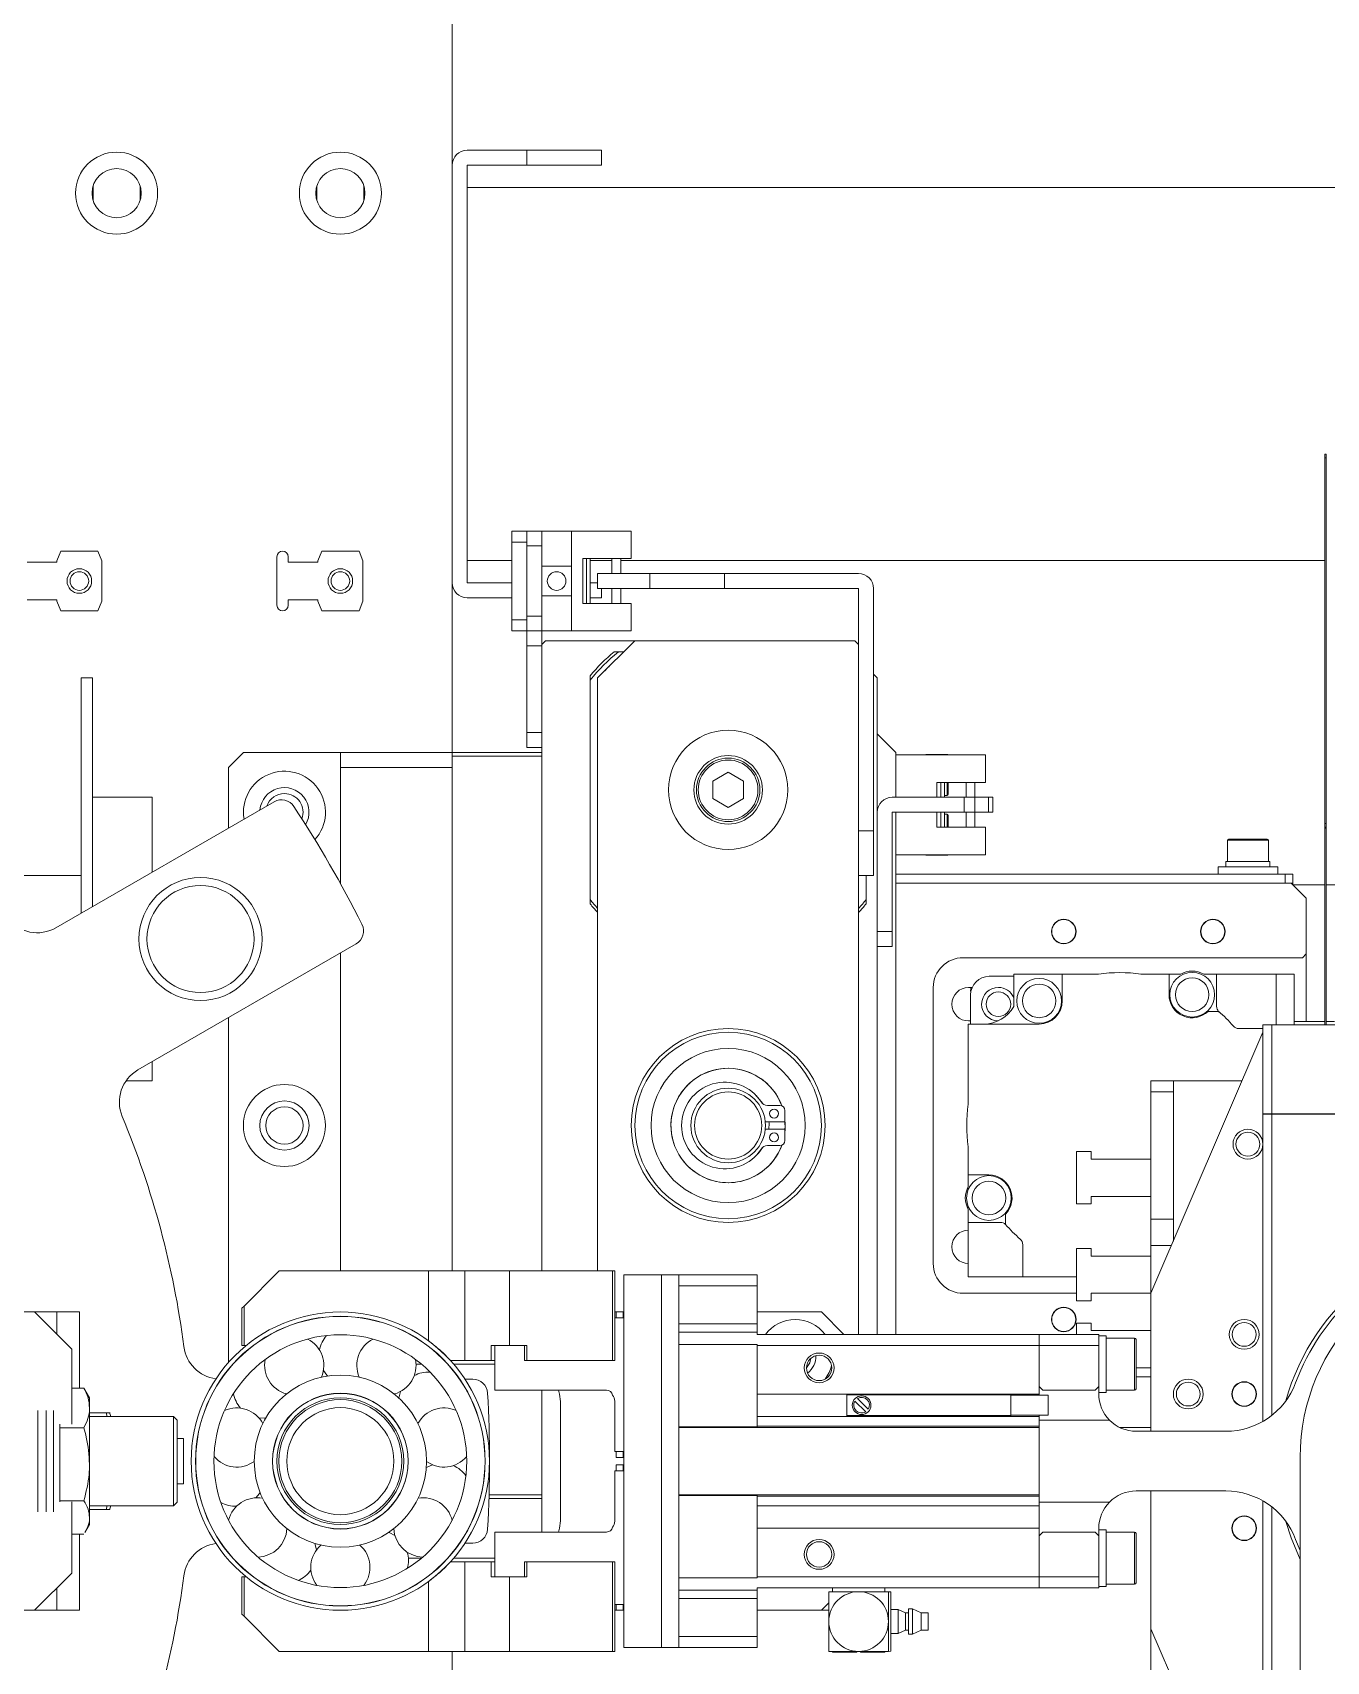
# Model space of a CAD drawing. Header units: millimetres. Extents: x 169 to 14583, y -399 to 10804.
# Drawn here: x 6242.6 to 6416.1, y 5693.7 to 5912 of the extents above; entities that cross this region are included whole.
import ezdxf

# ---------------------------------------------------------------- set-up
doc = ezdxf.new("R2010")
doc.units = ezdxf.units.MM
doc.header["$LTSCALE"] = 35
doc.layers.add('13', color=6, linetype='Continuous')

msp = doc.modelspace()

# ---------------------------------------------------------------- linework, layer by layer
at = {"color": 7, "linetype": 'Continuous', "lineweight": 18}
for p, q in [((6298.879, 5815.518), (6298.879, 6013.518)), ((6308.879, 5896.268), (6300.879, 5896.268)), ((6308.879, 5894.268), (6308.879, 5896.268)), ((6308.879, 5896.268), (6318.879, 5896.268)), ((6318.879, 5896.268), (6318.879, 5894.268)), ((6298.879, 5894.268), (6298.879, 5838.268)), ((6300.879, 5894.268), (6300.879, 5838.268)), ((6308.879, 5894.268), (6300.879, 5894.268)), ((6308.879, 5894.268), (6318.879, 5894.268)), ((6250.729, 5891.501), (6250.729, 5889.534)), ((6257.029, 5889.534), (6257.029, 5891.501)), ((6280.729, 5891.501), (6280.729, 5889.534)), ((6287.029, 5889.534), (6287.029, 5891.501)), ((6419.879, 5891.268), (6300.879, 5891.268)), ((6415.884, 5855.527), (6416.084, 5855.527)), ((6415.884, 5855.027), (6415.884, 5855.527)), ((6416.084, 5855.027), (6415.884, 5855.027)), ((6415.884, 5855.027), (6415.884, 5806.027)), ((6416.084, 5855.527), (6416.084, 5855.027)), ((6416.084, 5855.027), (6416.084, 5806.027)), ((6306.879, 5843.718), (6306.879, 5845.218)), ((6306.879, 5845.218), (6308.879, 5845.218)), ((6308.879, 5845.218), (6310.879, 5845.218)), ((6308.879, 5843.218), (6308.879, 5845.218)), ((6314.879, 5845.218), (6310.879, 5845.218)), ((6310.879, 5845.218), (6310.879, 5843.218)), ((6314.879, 5840.518), (6314.879, 5845.218)), ((6322.879, 5845.218), (6314.879, 5845.218)), ((6322.879, 5841.518), (6322.879, 5845.218)), ((6245.879, 5841.218), (6246.379, 5842.518)), ((6246.379, 5842.518), (6251.379, 5842.518)), ((6251.379, 5842.518), (6251.879, 5841.218)), ((6275.379, 5835.268), (6275.379, 5841.768)), ((6276.879, 5841.768), (6276.879, 5841.045)), ((6280.879, 5841.218), (6281.379, 5842.518)), ((6281.379, 5842.518), (6286.379, 5842.518)), ((6286.379, 5842.518), (6286.879, 5841.218)), ((6308.879, 5843.718), (6306.879, 5843.718)), ((6306.879, 5833.318), (6306.879, 5843.718)), ((6310.879, 5843.218), (6308.879, 5843.218)), ((6308.879, 5833.818), (6308.879, 5843.218)), ((6310.879, 5833.818), (6310.879, 5843.218)), ((6245.879, 5841.045), (6241.879, 5841.045)), ((6245.879, 5841.218), (6245.879, 5841.045)), ((6251.879, 5841.218), (6251.879, 5835.818)), ((6280.879, 5841.045), (6276.879, 5841.045)), ((6280.879, 5841.218), (6280.879, 5841.045)), ((6286.879, 5841.218), (6286.879, 5835.818)), ((6306.879, 5841.268), (6300.879, 5841.268)), ((6310.879, 5840.518), (6314.879, 5840.518)), ((6314.879, 5836.518), (6314.879, 5840.518)), ((6316.379, 5841.518), (6322.879, 5841.518)), ((6316.379, 5841.518), (6316.379, 5835.518)), ((6316.879, 5835.518), (6316.879, 5841.518)), ((6317.379, 5841.518), (6317.379, 5835.518)), ((6320.279, 5841.268), (6317.379, 5841.268)), ((6318.379, 5837.518), (6318.379, 5839.518)), ((6318.379, 5839.518), (6325.379, 5839.518)), ((6320.279, 5841.518), (6320.279, 5839.518)), ((6321.479, 5841.518), (6321.479, 5839.518)), ((6415.884, 5841.268), (6321.479, 5841.268)), ((6325.379, 5837.518), (6325.379, 5839.518)), ((6325.379, 5839.518), (6335.379, 5839.518)), ((6335.379, 5839.518), (6335.379, 5837.518)), ((6353.379, 5839.518), (6335.379, 5839.518)), ((6306.879, 5838.268), (6300.879, 5838.268)), ((6318.379, 5838.268), (6317.379, 5838.268)), ((6318.379, 5837.518), (6325.379, 5837.518)), ((6318.879, 5837.518), (6318.879, 5836.268)), ((6320.279, 5837.518), (6320.279, 5835.518)), ((6321.479, 5837.518), (6321.479, 5835.518)), ((6335.379, 5837.518), (6325.379, 5837.518)), ((6335.379, 5837.518), (6353.379, 5837.518)), ((6353.379, 5837.518), (6353.379, 5805.018)), ((6355.379, 5837.518), (6355.379, 5805.018)), ((6241.879, 5835.991), (6245.879, 5835.991)), ((6245.879, 5835.991), (6245.879, 5835.818)), ((6246.379, 5834.518), (6245.879, 5835.818)), ((6251.879, 5835.818), (6251.379, 5834.518)), ((6276.879, 5835.991), (6280.879, 5835.991)), ((6276.879, 5835.991), (6276.879, 5835.268)), ((6280.879, 5835.991), (6280.879, 5835.818)), ((6281.379, 5834.518), (6280.879, 5835.818)), ((6286.879, 5835.818), (6286.379, 5834.518)), ((6306.879, 5836.268), (6300.879, 5836.268)), ((6310.879, 5836.518), (6314.879, 5836.518)), ((6314.879, 5831.818), (6314.879, 5836.518)), ((6322.879, 5835.518), (6316.379, 5835.518)), ((6318.879, 5836.268), (6317.379, 5836.268)), ((6322.879, 5831.818), (6322.879, 5835.518)), ((6251.379, 5834.518), (6246.379, 5834.518)), ((6286.379, 5834.518), (6281.379, 5834.518)), ((6306.879, 5833.318), (6308.879, 5833.318)), ((6306.879, 5831.818), (6306.879, 5833.318)), ((6308.879, 5833.818), (6310.879, 5833.818)), ((6308.879, 5831.818), (6308.879, 5833.818)), ((6310.879, 5833.818), (6310.879, 5831.818)), ((6308.879, 5831.818), (6306.879, 5831.818)), ((6310.879, 5831.818), (6308.879, 5831.818)), ((6308.879, 5829.818), (6308.879, 5831.818)), ((6310.879, 5831.818), (6314.879, 5831.818)), ((6310.879, 5831.818), (6310.879, 5829.818)), ((6314.879, 5831.818), (6322.879, 5831.818)), ((6310.879, 5829.818), (6308.879, 5829.818)), ((6308.879, 5818.218), (6308.879, 5829.818)), ((6311.379, 5830.518), (6310.879, 5830.018)), ((6310.879, 5818.218), (6310.879, 5829.818)), ((6310.879, 5829.818), (6310.879, 5746.018)), ((6323.379, 5830.518), (6311.379, 5830.518)), ((6323.379, 5830.518), (6318.379, 5825.518)), ((6320.59, 5829.018), (6321.161, 5829.018)), ((6321.879, 5829.018), (6321.161, 5829.018)), ((6352.879, 5830.518), (6323.379, 5830.518)), ((6353.379, 5830.018), (6352.879, 5830.518)), ((6353.379, 5830.018), (6353.379, 5737.518)), ((6250.629, 5825.518), (6249.129, 5825.518)), ((6249.129, 5825.518), (6249.129, 5793.986)), ((6250.629, 5794.852), (6250.629, 5825.518)), ((6317.379, 5825.235), (6317.379, 5825.807)), ((6317.379, 5825.235), (6317.379, 5795.801)), ((6318.379, 5825.518), (6318.379, 5746.018)), ((6355.879, 5825.518), (6355.379, 5826.018)), ((6355.879, 5737.518), (6355.879, 5825.518)), ((6308.879, 5818.218), (6310.879, 5818.218)), ((6308.879, 5816.218), (6308.879, 5818.218)), ((6358.379, 5815.518), (6355.879, 5818.018)), ((6270.879, 5815.518), (6268.879, 5813.518)), ((6270.879, 5815.518), (6283.879, 5815.518)), ((6283.879, 5813.518), (6283.879, 5815.518)), ((6283.879, 5815.518), (6298.879, 5815.518)), ((6298.879, 5815.018), (6298.879, 5815.518)), ((6298.879, 5815.518), (6310.879, 5815.518)), ((6310.879, 5816.218), (6308.879, 5816.218)), ((6358.379, 5809.518), (6358.379, 5815.518)), ((6268.879, 5813.518), (6268.879, 5805.388)), ((6298.879, 5813.518), (6283.879, 5813.518)), ((6283.879, 5813.518), (6283.879, 5797.978)), ((6310.879, 5815.018), (6298.879, 5815.018)), ((6298.879, 5815.018), (6298.879, 5746.018)), ((6310.879, 5815.018), (6310.879, 5746.018)), ((6358.379, 5809.518), (6358.379, 5815.218)), ((6358.379, 5815.218), (6370.379, 5815.218)), ((6365.229, 5815.268), (6362.379, 5815.268)), ((6362.379, 5815.268), (6362.379, 5815.218)), ((6365.229, 5815.218), (6365.229, 5815.268)), ((6370.379, 5815.218), (6370.379, 5811.518)), ((6333.837, 5811.697), (6335.879, 5812.876)), ((6333.837, 5811.697), (6333.837, 5809.339)), ((6335.879, 5812.876), (6337.921, 5811.697)), ((6337.921, 5809.339), (6337.921, 5811.697)), ((6370.379, 5811.518), (6363.879, 5811.518)), ((6363.879, 5811.518), (6363.879, 5809.518)), ((6364.379, 5809.518), (6364.379, 5811.518)), ((6364.879, 5811.518), (6364.879, 5809.518)), ((6365.229, 5809.768), (6365.229, 5811.518)), ((6365.379, 5811.518), (6365.379, 5809.918)), ((6367.779, 5809.518), (6367.779, 5811.518)), ((6368.979, 5809.518), (6368.979, 5811.518)), ((6245.741, 5792.03), (6274.988, 5808.916)), ((6258.629, 5809.518), (6250.629, 5809.518)), ((6258.629, 5809.518), (6258.629, 5799.471)), ((6335.879, 5808.16), (6333.837, 5809.339)), ((6335.879, 5808.16), (6337.921, 5809.339)), ((6357.879, 5809.518), (6367.55, 5809.518)), ((6364.879, 5809.768), (6365.229, 5809.768)), ((6367.55, 5807.518), (6367.55, 5809.518)), ((6367.55, 5809.518), (6368.964, 5809.518)), ((6368.964, 5809.518), (6368.964, 5807.518)), ((6368.964, 5809.518), (6370.793, 5809.518)), ((6370.793, 5807.518), (6370.793, 5809.518)), ((6370.793, 5809.518), (6371.379, 5809.518)), ((6371.379, 5809.518), (6371.379, 5807.518)), ((6367.55, 5807.518), (6357.879, 5807.518)), ((6357.879, 5791.518), (6357.879, 5807.518)), ((6358.379, 5801.818), (6358.379, 5807.518)), ((6358.379, 5737.518), (6358.379, 5807.518)), ((6363.879, 5807.518), (6363.879, 5805.518)), ((6364.379, 5805.518), (6364.379, 5807.518)), ((6364.879, 5807.518), (6364.879, 5805.518)), ((6365.229, 5807.268), (6364.879, 5807.268)), ((6365.229, 5805.518), (6365.229, 5807.268)), ((6365.379, 5807.118), (6365.379, 5805.518)), ((6368.964, 5807.518), (6367.55, 5807.518)), ((6367.779, 5805.518), (6367.779, 5807.518)), ((6370.793, 5807.518), (6368.964, 5807.518)), ((6368.979, 5805.518), (6368.979, 5807.518)), ((6371.379, 5807.518), (6370.793, 5807.518)), ((6353.379, 5805.018), (6355.379, 5805.018)), ((6355.379, 5805.018), (6355.379, 5799.018)), ((6363.879, 5805.518), (6370.379, 5805.518)), ((6370.379, 5805.518), (6370.379, 5801.818)), ((6415.884, 5806.027), (6416.084, 5806.027)), ((6415.884, 5805.527), (6415.884, 5806.027)), ((6416.084, 5805.527), (6415.884, 5805.527)), ((6415.884, 5805.381), (6415.884, 5805.527)), ((6416.084, 5805.381), (6415.884, 5805.381)), ((6415.884, 5805.381), (6415.884, 5779.018)), ((6416.084, 5806.027), (6416.084, 5805.527)), ((6416.084, 5805.527), (6416.084, 5805.381)), ((6416.084, 5805.381), (6416.084, 5779.018)), ((6402.829, 5803.768), (6402.829, 5800.918)), ((6408.329, 5803.768), (6402.829, 5803.768)), ((6402.979, 5803.918), (6408.179, 5803.918)), ((6408.329, 5800.918), (6408.329, 5803.768)), ((6370.379, 5801.818), (6358.379, 5801.818)), ((6362.379, 5801.818), (6362.379, 5801.768)), ((6362.379, 5801.768), (6365.229, 5801.768)), ((6365.229, 5801.768), (6365.229, 5801.818)), ((6401.579, 5800.218), (6401.579, 5799.218)), ((6409.579, 5800.218), (6401.579, 5800.218)), ((6402.629, 5800.918), (6402.629, 5800.218)), ((6408.529, 5800.918), (6402.629, 5800.918)), ((6408.529, 5800.218), (6408.529, 5800.918)), ((6409.579, 5799.218), (6409.579, 5800.218)), ((6249.129, 5799.018), (6234.641, 5799.018)), ((6353.379, 5799.018), (6355.379, 5799.018)), ((6354.379, 5795.801), (6354.379, 5799.018)), ((6358.379, 5799.218), (6410.579, 5799.218)), ((6358.379, 5798.018), (6410.579, 5798.018)), ((6411.379, 5798.018), (6358.379, 5798.018)), ((6410.579, 5798.018), (6410.579, 5799.218)), ((6410.579, 5799.218), (6411.579, 5799.218)), ((6411.579, 5798.018), (6411.379, 5798.018)), ((6413.379, 5796.018), (6411.379, 5798.018)), ((6411.579, 5799.218), (6411.579, 5798.018)), ((6411.579, 5797.818), (6411.579, 5798.018)), ((6317.379, 5795.229), (6317.379, 5795.801)), ((6354.379, 5795.801), (6354.379, 5795.229)), ((6415.884, 5797.768), (6411.629, 5797.768)), ((6413.379, 5788.518), (6413.379, 5796.018)), ((6424.379, 5797.768), (6416.084, 5797.768)), ((6355.879, 5791.518), (6357.879, 5791.518)), ((6357.879, 5791.518), (6357.879, 5789.518)), ((6285.988, 5789.863), (6256.741, 5772.977)), ((6357.879, 5789.518), (6355.879, 5789.518)), ((6283.879, 5788.645), (6283.879, 5746.018)), ((6412.879, 5788.018), (6367.389, 5788.018)), ((6412.879, 5788.018), (6413.379, 5788.518)), ((6413.379, 5779.468), (6413.379, 5788.518)), ((6374.184, 5785.518), (6370.884, 5785.518)), ((6374.184, 5785.818), (6374.186, 5785.818)), ((6374.184, 5781.468), (6374.184, 5785.818)), ((6374.186, 5781.472), (6374.186, 5785.818)), ((6380.684, 5785.818), (6374.186, 5785.818)), ((6380.684, 5782.226), (6380.684, 5785.818)), ((6380.684, 5785.818), (6385.527, 5785.818)), ((6391.24, 5785.818), (6395.004, 5785.818)), ((6395.004, 5785.818), (6395.004, 5783.054)), ((6396.564, 5785.818), (6395.004, 5785.818)), ((6401.384, 5785.818), (6399.644, 5785.818)), ((6401.384, 5785.818), (6401.384, 5781.504)), ((6409.384, 5785.818), (6401.384, 5785.818)), ((6409.384, 5779.018), (6409.384, 5785.818)), ((6411.784, 5785.818), (6409.384, 5785.818)), ((6411.784, 5779.018), (6411.784, 5785.818)), ((6363.389, 5784.018), (6363.389, 5747.018)), ((6368.598, 5784.031), (6368.12, 5784.031)), ((6368.384, 5779.126), (6368.384, 5783.018)), ((6401.649, 5780.818), (6400.251, 5780.818)), ((6268.879, 5779.985), (6268.879, 5733.747)), ((6368.084, 5768.374), (6368.084, 5779.126)), ((6368.084, 5779.126), (6377.584, 5779.126)), ((6368.12, 5779.531), (6368.384, 5779.531)), ((6404.37, 5778.518), (6407.579, 5778.518)), ((6407.579, 5767.068), (6407.579, 5779.018)), ((6407.579, 5779.018), (6408.779, 5779.018)), ((6408.779, 5779.018), (6408.779, 5767.068)), ((6465.079, 5779.018), (6408.779, 5779.018)), ((6415.884, 5779.468), (6411.784, 5779.468)), ((6417.184, 5779.468), (6416.084, 5779.468)), ((6392.579, 5743.018), (6407.579, 5778.018)), ((6258.629, 5774.067), (6258.629, 5771.518)), ((6255.147, 5771.518), (6258.629, 5771.518)), ((6392.579, 5771.518), (6395.579, 5771.518)), ((6392.579, 5770.053), (6392.579, 5771.518)), ((6395.579, 5770.053), (6392.579, 5770.053)), ((6392.579, 5752.982), (6392.579, 5770.053)), ((6395.579, 5771.518), (6395.579, 5770.053)), ((6404.793, 5771.518), (6395.579, 5771.518)), ((6395.579, 5770.053), (6395.579, 5752.982)), ((6341.156, 5768.218), (6342.802, 5768.218)), ((6343.502, 5767.518), (6343.502, 5766.018)), ((6343.502, 5766.018), (6340.854, 5766.018)), ((6408.779, 5767.068), (6407.579, 5767.068)), ((6407.579, 5725.84), (6407.579, 5767.018)), ((6407.579, 5767.018), (6408.779, 5767.018)), ((6452.579, 5767.068), (6408.779, 5767.068)), ((6408.779, 5767.018), (6408.779, 5726.648)), ((6408.779, 5767.018), (6452.579, 5767.018)), ((6340.854, 5765.018), (6343.502, 5765.018)), ((6343.502, 5765.018), (6343.502, 5763.518)), ((6342.802, 5762.818), (6341.156, 5762.818)), ((6368.084, 5758.897), (6368.084, 5762.661)), ((6382.579, 5762.018), (6382.579, 5755.018)), ((6384.579, 5762.018), (6382.579, 5762.018)), ((6384.579, 5762.018), (6384.579, 5761.018)), ((6384.579, 5761.018), (6392.579, 5761.018)), ((6370.848, 5758.897), (6368.084, 5758.897)), ((6368.084, 5757.337), (6368.084, 5758.897)), ((6384.579, 5755.018), (6382.579, 5755.018)), ((6392.579, 5756.018), (6384.579, 5756.018)), ((6384.579, 5756.018), (6384.579, 5755.018)), ((6368.084, 5752.518), (6368.084, 5754.258)), ((6372.397, 5752.518), (6368.084, 5752.518)), ((6368.084, 5745.218), (6368.084, 5752.518)), ((6373.084, 5752.252), (6373.084, 5753.65)), ((6392.579, 5752.982), (6395.579, 5752.982)), ((6392.579, 5749.447), (6392.579, 5752.982)), ((6395.579, 5752.982), (6395.579, 5750.018)), ((6375.384, 5745.218), (6375.384, 5749.532)), ((6382.579, 5749.018), (6382.579, 5742.018)), ((6382.579, 5749.018), (6384.579, 5749.018)), ((6384.579, 5749.018), (6384.579, 5748.018)), ((6384.579, 5748.018), (6392.579, 5748.018)), ((6392.579, 5749.447), (6392.579, 5743.018)), ((6395.334, 5749.447), (6392.579, 5749.447)), ((6270.979, 5741.318), (6275.679, 5746.018)), ((6295.68, 5746.018), (6275.679, 5746.018)), ((6295.68, 5746.018), (6295.68, 5736.665)), ((6300.579, 5746.018), (6295.68, 5746.018)), ((6300.579, 5746.018), (6300.579, 5734.018)), ((6306.579, 5746.018), (6300.579, 5746.018)), ((6306.579, 5736.018), (6306.579, 5746.018)), ((6320.379, 5746.018), (6306.579, 5746.018)), ((6320.379, 5746.018), (6320.379, 5734.018)), ((6320.679, 5746.018), (6320.379, 5746.018)), ((6320.679, 5734.018), (6320.679, 5746.018)), ((6321.879, 5695.518), (6321.879, 5745.518)), ((6326.929, 5745.518), (6321.879, 5745.518)), ((6326.929, 5695.518), (6326.929, 5745.518)), ((6329.279, 5745.518), (6326.929, 5745.518)), ((6329.279, 5737.903), (6329.279, 5745.518)), ((6329.279, 5745.518), (6339.779, 5745.518)), ((6329.279, 5744.036), (6339.779, 5744.036)), ((6339.779, 5744.036), (6339.779, 5745.518)), ((6339.779, 5738.93), (6339.779, 5744.036)), ((6375.384, 5745.218), (6368.084, 5745.218)), ((6382.579, 5745.218), (6375.384, 5745.218)), ((6270.979, 5741.318), (6270.679, 5741.018)), ((6270.979, 5736.018), (6270.979, 5741.318)), ((6367.389, 5743.018), (6382.579, 5743.018)), ((6384.579, 5742.018), (6382.579, 5742.018)), ((6392.579, 5743.018), (6384.579, 5743.018)), ((6384.579, 5743.018), (6384.579, 5742.018)), ((6392.579, 5743.018), (6392.579, 5724.518)), ((6242.879, 5740.518), (6123.379, 5740.518)), ((6245.879, 5740.518), (6242.879, 5740.518)), ((6247.879, 5735.518), (6242.879, 5740.518)), ((6245.879, 5740.518), (6248.879, 5740.518)), ((6245.879, 5737.518), (6245.879, 5740.518)), ((6248.879, 5740.518), (6248.879, 5730.321)), ((6270.679, 5741.018), (6270.679, 5736.018)), ((6320.679, 5740.518), (6320.879, 5740.518)), ((6320.679, 5739.718), (6321.879, 5739.718)), ((6320.879, 5739.718), (6320.879, 5740.518)), ((6320.879, 5740.518), (6321.815, 5740.518)), ((6321.815, 5739.718), (6321.815, 5740.518)), ((6321.815, 5740.518), (6321.879, 5740.518)), ((6339.779, 5740.518), (6348.379, 5740.518)), ((6351.379, 5737.518), (6348.379, 5740.518)), ((6382.579, 5739.018), (6384.579, 5739.018)), ((6382.579, 5739.018), (6382.579, 5737.518)), ((6384.579, 5739.018), (6384.579, 5738.018)), ((6329.279, 5738.93), (6339.779, 5738.93)), ((6329.279, 5737.903), (6329.279, 5737.818)), ((6329.279, 5736.168), (6329.279, 5737.818)), ((6329.279, 5737.818), (6339.779, 5737.818)), ((6339.779, 5738.93), (6339.779, 5737.818)), ((6339.779, 5737.518), (6339.779, 5737.818)), ((6339.779, 5737.518), (6377.579, 5737.518)), ((6377.579, 5736.018), (6377.579, 5737.518)), ((6377.579, 5737.518), (6385.579, 5737.518)), ((6384.579, 5738.018), (6392.579, 5738.018)), ((6385.579, 5737.518), (6385.579, 5736.018)), ((6386.579, 5737.318), (6385.579, 5737.318)), ((6386.579, 5736.21), (6386.579, 5737.318)), ((6390.379, 5737.018), (6386.579, 5737.018)), ((6390.379, 5730.018), (6390.379, 5737.018)), ((6247.879, 5725.469), (6247.879, 5735.518)), ((6270.679, 5736.018), (6270.979, 5736.018)), ((6270.979, 5736.018), (6271.239, 5736.018)), ((6304.079, 5736.018), (6306.579, 5736.018)), ((6304.079, 5736.018), (6304.079, 5734.018)), ((6304.579, 5730.018), (6304.579, 5736.018)), ((6308.879, 5736.018), (6306.579, 5736.018)), ((6308.579, 5736.018), (6308.579, 5734.018)), ((6308.879, 5734.018), (6308.879, 5736.018)), ((6329.279, 5736.168), (6339.779, 5736.168)), ((6329.279, 5725.104), (6329.279, 5736.168)), ((6339.779, 5736.018), (6339.779, 5736.168)), ((6339.779, 5736.018), (6377.579, 5736.018)), ((6339.779, 5729.518), (6339.779, 5736.018)), ((6377.579, 5729.518), (6377.579, 5736.018)), ((6377.579, 5736.018), (6377.579, 5730.518)), ((6385.579, 5736.018), (6377.579, 5736.018)), ((6385.579, 5736.018), (6385.579, 5730.518)), ((6386.579, 5729.718), (6386.579, 5736.21)), ((6390.579, 5736.818), (6390.579, 5730.218)), ((6294.755, 5733.518), (6294.027, 5733.518)), ((6298.635, 5734.018), (6300.579, 5734.018)), ((6304.579, 5733.518), (6299.077, 5733.518)), ((6300.579, 5734.018), (6304.079, 5734.018)), ((6304.579, 5734.018), (6304.079, 5734.018)), ((6308.579, 5734.018), (6308.879, 5734.018)), ((6320.379, 5734.018), (6308.879, 5734.018)), ((6320.379, 5734.018), (6320.679, 5734.018)), ((6392.579, 5733.018), (6390.579, 5733.018)), ((6247.879, 5730.321), (6249.489, 5730.321)), ((6249.617, 5730.07), (6249.489, 5730.321)), ((6300.582, 5731.518), (6301.622, 5731.518)), ((6377.579, 5730.518), (6378.079, 5730.018)), ((6385.079, 5730.018), (6385.579, 5730.518)), ((6385.579, 5729.518), (6385.579, 5730.518)), ((6392.579, 5731.818), (6390.579, 5731.818)), ((6250.249, 5729.018), (6249.635, 5730.08)), ((6250.249, 5727.658), (6250.249, 5729.018)), ((6319.579, 5730.018), (6304.579, 5730.018)), ((6310.879, 5730.018), (6310.879, 5716.018)), ((6310.879, 5730.018), (6310.879, 5711.018)), ((6313.379, 5712.518), (6313.379, 5728.518)), ((6320.679, 5721.818), (6320.679, 5728.568)), ((6339.779, 5729.518), (6377.579, 5729.518)), ((6339.779, 5726.518), (6339.779, 5729.518)), ((6351.779, 5729.418), (6351.779, 5729.518)), ((6351.779, 5726.618), (6351.779, 5729.418)), ((6373.779, 5729.418), (6351.779, 5729.418)), ((6352.881, 5728.562), (6354.323, 5727.12)), ((6354.677, 5727.474), (6353.234, 5728.916)), ((6373.779, 5729.418), (6373.779, 5729.518)), ((6373.779, 5726.618), (6373.779, 5729.418)), ((6378.779, 5729.368), (6373.779, 5729.368)), ((6377.579, 5729.518), (6377.579, 5729.368)), ((6385.079, 5730.018), (6378.079, 5730.018)), ((6378.779, 5726.668), (6378.779, 5729.368)), ((6385.579, 5729.718), (6386.579, 5729.718)), ((6386.579, 5730.018), (6390.379, 5730.018)), ((6243.334, 5727.319), (6243.334, 5719.994)), ((6244.424, 5727.319), (6244.424, 5719.994)), ((6245.424, 5727.319), (6245.424, 5719.994)), ((6250.249, 5720.093), (6250.249, 5727.658)), ((6250.249, 5727.018), (6252.493, 5727.018)), ((6261.498, 5726.518), (6250.249, 5726.518)), ((6252.594, 5726.518), (6252.493, 5727.018)), ((6261.998, 5726.018), (6261.498, 5726.518)), ((6261.498, 5714.518), (6261.498, 5726.518)), ((6261.998, 5715.018), (6261.998, 5726.018)), ((6339.779, 5725.191), (6339.779, 5726.518)), ((6339.779, 5726.518), (6377.579, 5726.518)), ((6373.779, 5726.618), (6351.779, 5726.618)), ((6351.779, 5726.518), (6351.779, 5726.618)), ((6378.779, 5726.668), (6373.779, 5726.668)), ((6373.779, 5726.518), (6373.779, 5726.618)), ((6377.579, 5726.668), (6377.579, 5726.518)), ((6377.579, 5725.191), (6377.579, 5726.518)), ((6377.579, 5726.018), (6377.579, 5715.018)), ((6377.579, 5726.018), (6387.008, 5726.018)), ((6246.249, 5725.469), (6246.249, 5724.995)), ((6246.249, 5724.995), (6249.489, 5724.995)), ((6246.249, 5724.995), (6246.249, 5715.192)), ((6329.279, 5725.018), (6329.279, 5725.104)), ((6329.279, 5725.104), (6339.779, 5725.104)), ((6329.279, 5725.018), (6377.579, 5725.018)), ((6329.279, 5716.018), (6329.279, 5725.018)), ((6339.779, 5725.104), (6339.779, 5725.191)), ((6339.779, 5725.191), (6377.579, 5725.191)), ((6388.399, 5725.018), (6392.579, 5725.018)), ((6390.579, 5724.518), (6402.609, 5724.518)), ((6262.845, 5723.568), (6261.998, 5723.568)), ((6262.845, 5723.568), (6262.845, 5717.468)), ((6321.879, 5721.818), (6320.679, 5721.818)), ((6320.879, 5721.018), (6320.879, 5721.818)), ((6321.815, 5721.018), (6321.815, 5721.818)), ((6243.334, 5719.994), (6243.334, 5713.717)), ((6244.424, 5719.994), (6244.424, 5713.717)), ((6245.424, 5719.994), (6245.424, 5713.717)), ((6250.249, 5712.954), (6250.249, 5720.093)), ((6320.879, 5721.018), (6321.815, 5721.018)), ((6320.879, 5720.018), (6320.879, 5719.218)), ((6320.879, 5720.018), (6321.815, 5720.018)), ((6321.815, 5721.018), (6321.879, 5721.018)), ((6321.815, 5720.018), (6321.815, 5719.218)), ((6321.815, 5720.018), (6321.879, 5720.018)), ((6412.579, 5653.761), (6412.579, 5721.018)), ((6261.998, 5717.468), (6262.845, 5717.468)), ((6320.679, 5719.218), (6320.679, 5712.468)), ((6321.879, 5719.218), (6320.679, 5719.218)), ((6246.249, 5715.192), (6249.489, 5715.192)), ((6246.249, 5715.192), (6246.249, 5715.067)), ((6247.879, 5705.518), (6247.879, 5715.067)), ((6261.498, 5714.518), (6261.998, 5715.018)), ((6310.879, 5715.518), (6303.801, 5715.518)), ((6303.815, 5716.018), (6310.879, 5716.018)), ((6329.279, 5715.931), (6329.279, 5716.018)), ((6329.279, 5716.018), (6377.579, 5716.018)), ((6329.279, 5715.931), (6339.779, 5715.931)), ((6329.279, 5704.868), (6329.279, 5715.931)), ((6339.779, 5715.845), (6339.779, 5715.931)), ((6339.779, 5715.845), (6377.579, 5715.845)), ((6339.779, 5714.518), (6339.779, 5715.845)), ((6377.579, 5714.518), (6377.579, 5715.845)), ((6387.008, 5715.018), (6377.579, 5715.018)), ((6402.609, 5716.518), (6390.579, 5716.518)), ((6392.579, 5716.518), (6392.579, 5698.018)), ((6407.579, 5674.018), (6407.579, 5715.195)), ((6250.249, 5714.518), (6261.498, 5714.518)), ((6250.249, 5714.018), (6252.493, 5714.018)), ((6250.249, 5712.018), (6250.249, 5712.954)), ((6252.493, 5714.018), (6252.589, 5714.518)), ((6339.779, 5714.518), (6377.579, 5714.518)), ((6339.779, 5711.518), (6339.779, 5714.518)), ((6377.579, 5714.518), (6377.579, 5711.518)), ((6408.779, 5714.388), (6408.779, 5674.018)), ((6247.879, 5710.715), (6249.489, 5710.715)), ((6248.879, 5710.715), (6248.879, 5700.518)), ((6249.635, 5710.956), (6250.249, 5712.018)), ((6304.579, 5711.018), (6304.579, 5705.018)), ((6319.579, 5711.018), (6304.579, 5711.018)), ((6339.779, 5705.018), (6339.779, 5711.518)), ((6339.779, 5711.518), (6377.579, 5711.518)), ((6377.579, 5705.018), (6377.579, 5711.518)), ((6378.079, 5711.018), (6377.579, 5710.518)), ((6378.079, 5711.018), (6385.079, 5711.018)), ((6385.579, 5710.518), (6385.079, 5711.018)), ((6385.579, 5711.518), (6385.579, 5711.285)), ((6386.579, 5711.318), (6385.579, 5711.318)), ((6385.579, 5710.518), (6385.579, 5711.285)), ((6386.579, 5710.21), (6386.579, 5711.318)), ((6390.379, 5711.018), (6386.579, 5711.018)), ((6390.379, 5704.018), (6390.379, 5711.018)), ((6390.579, 5710.818), (6390.579, 5704.218)), ((6301.622, 5709.518), (6300.582, 5709.518)), ((6377.579, 5710.518), (6377.579, 5705.018)), ((6385.579, 5710.518), (6385.579, 5705.018)), ((6386.579, 5703.718), (6386.579, 5710.21)), ((6411.976, 5710.018), (6412.579, 5708.528)), ((6292.995, 5707.518), (6294.755, 5707.518)), ((6298.635, 5707.018), (6300.579, 5707.018)), ((6299.077, 5707.518), (6304.579, 5707.518)), ((6300.579, 5695.018), (6300.579, 5707.018)), ((6300.579, 5707.018), (6304.079, 5707.018)), ((6304.079, 5705.018), (6304.079, 5707.018)), ((6304.579, 5707.018), (6304.079, 5707.018)), ((6308.579, 5705.018), (6308.579, 5707.018)), ((6308.579, 5707.018), (6308.879, 5707.018)), ((6308.879, 5707.018), (6308.879, 5705.018)), ((6320.379, 5707.018), (6308.879, 5707.018)), ((6320.379, 5695.018), (6320.379, 5707.018)), ((6320.379, 5707.018), (6320.679, 5707.018)), ((6320.679, 5707.018), (6320.679, 5695.018)), ((6242.879, 5700.518), (6247.879, 5705.518)), ((6270.679, 5700.018), (6270.679, 5705.018)), ((6270.679, 5705.018), (6270.979, 5705.018)), ((6270.979, 5705.018), (6270.979, 5699.718)), ((6270.979, 5705.018), (6271.239, 5705.018)), ((6295.68, 5695.018), (6295.68, 5704.371)), ((6304.079, 5705.018), (6306.579, 5705.018)), ((6306.579, 5705.018), (6306.579, 5695.018)), ((6308.879, 5705.018), (6306.579, 5705.018)), ((6329.279, 5703.218), (6329.279, 5704.868)), ((6329.279, 5704.868), (6339.779, 5704.868)), ((6339.779, 5705.018), (6377.579, 5705.018)), ((6339.779, 5704.868), (6339.779, 5705.018)), ((6377.579, 5703.518), (6377.579, 5705.018)), ((6377.579, 5705.018), (6385.579, 5705.018)), ((6385.579, 5705.018), (6385.579, 5703.518)), ((6245.879, 5700.518), (6245.879, 5703.518)), ((6329.279, 5703.218), (6339.779, 5703.218)), ((6329.279, 5703.218), (6329.279, 5703.133)), ((6329.279, 5695.518), (6329.279, 5703.133)), ((6329.279, 5702.106), (6339.779, 5702.106)), ((6339.779, 5703.518), (6377.579, 5703.518)), ((6339.779, 5703.218), (6339.779, 5703.518)), ((6339.779, 5703.218), (6339.779, 5702.106)), ((6339.779, 5697), (6339.779, 5702.106)), ((6353.379, 5703.018), (6349.379, 5703.018)), ((6349.379, 5703.018), (6349.379, 5699.018)), ((6349.879, 5703.518), (6349.879, 5703.018)), ((6353.379, 5703.018), (6357.379, 5703.018)), ((6356.879, 5703.018), (6356.879, 5703.518)), ((6357.679, 5702.992), (6357.379, 5703.018)), ((6357.379, 5699.018), (6357.379, 5703.018)), ((6357.679, 5702.992), (6357.679, 5699.018)), ((6385.579, 5703.518), (6377.579, 5703.518)), ((6385.579, 5703.718), (6386.579, 5703.718)), ((6386.579, 5704.018), (6390.379, 5704.018)), ((6123.379, 5700.518), (6242.879, 5700.518)), ((6245.879, 5700.518), (6242.879, 5700.518)), ((6248.879, 5700.518), (6245.879, 5700.518)), ((6270.979, 5699.718), (6270.679, 5700.018)), ((6270.979, 5699.718), (6275.679, 5695.018)), ((6320.679, 5701.318), (6321.879, 5701.318)), ((6320.879, 5700.518), (6320.679, 5700.518)), ((6320.879, 5701.318), (6320.879, 5700.518)), ((6320.879, 5700.518), (6321.815, 5700.518)), ((6321.815, 5701.318), (6321.815, 5700.518)), ((6321.815, 5700.518), (6321.879, 5700.518)), ((6348.379, 5700.518), (6339.779, 5700.518)), ((6348.379, 5700.518), (6349.379, 5701.518)), ((6348.379, 5700.518), (6349.379, 5700.518)), ((6358.697, 5700.618), (6357.679, 5700.618)), ((6359.679, 5700.168), (6358.697, 5700.618)), ((6358.697, 5697.418), (6358.697, 5700.618)), ((6360.079, 5700.168), (6359.679, 5700.168)), ((6359.679, 5697.868), (6359.679, 5700.168)), ((6360.579, 5700.718), (6360.079, 5700.718)), ((6360.079, 5697.318), (6360.079, 5700.718)), ((6361.779, 5700.168), (6360.579, 5700.718)), ((6360.579, 5697.318), (6360.579, 5700.718)), ((6362.679, 5700.168), (6361.779, 5700.168)), ((6361.779, 5697.868), (6361.779, 5700.168)), ((6362.679, 5700.168), (6362.679, 5699.018)), ((6349.379, 5699.018), (6349.379, 5695.018)), ((6357.379, 5695.018), (6357.379, 5699.018)), ((6357.679, 5699.018), (6357.679, 5695.044)), ((6358.697, 5697.418), (6359.679, 5697.868)), ((6359.679, 5697.868), (6360.079, 5697.868)), ((6360.579, 5697.318), (6361.779, 5697.868)), ((6361.779, 5697.868), (6362.679, 5697.868)), ((6362.679, 5699.018), (6362.679, 5697.868)), ((6404.679, 5669.785), (6392.579, 5698.018)), ((6392.579, 5650.518), (6392.579, 5698.018)), ((6326.929, 5695.518), (6321.879, 5695.518)), ((6329.279, 5695.518), (6326.929, 5695.518)), ((6329.279, 5697), (6339.779, 5697)), ((6329.279, 5695.518), (6339.779, 5695.518)), ((6339.779, 5695.518), (6339.779, 5697)), ((6357.679, 5697.418), (6358.697, 5697.418)), ((6360.079, 5697.318), (6360.579, 5697.318)), ((6295.68, 5695.018), (6275.679, 5695.018)), ((6300.579, 5695.018), (6295.68, 5695.018)), ((6298.879, 5684.518), (6298.879, 5695.018)), ((6306.579, 5695.018), (6300.579, 5695.018)), ((6320.379, 5695.018), (6306.579, 5695.018)), ((6320.679, 5695.018), (6320.379, 5695.018)), ((6353.379, 5695.018), (6349.379, 5695.018)), ((6349.879, 5695.018), (6349.879, 5694.918)), ((6353.129, 5694.918), (6349.879, 5694.918)), ((6353.129, 5694.918), (6353.129, 5695.018)), ((6353.379, 5695.018), (6357.379, 5695.018)), ((6353.629, 5694.918), (6353.629, 5695.018)), ((6356.879, 5694.918), (6353.629, 5694.918)), ((6356.879, 5694.918), (6356.879, 5695.018)), ((6357.379, 5695.018), (6357.679, 5695.044))]:
    msp.add_line(p, q, dxfattribs=at)
at = {"color": 7, "linetype": 'Continuous', "lineweight": 18, "flags": 128}
for points in [[(6319.904, 5827.043), (6319.723, 5826.885), (6319.353, 5826.492)], [(6368.451, 5784.031), (6368.422, 5783.908), (6368.384, 5783.518)], [(6339.643, 5769.528), (6340.478, 5768.534), (6340.549, 5768.423)], [(6341.356, 5766.018), (6341.37, 5765.831), (6341.356, 5765.018)], [(6343.502, 5764.701), (6343.516, 5764.848), (6343.502, 5766.335)], [(6343.502, 5766.335), (6343.544, 5765.677), (6343.502, 5764.701)], [(6340.549, 5762.612), (6339.983, 5761.856), (6339.643, 5761.508)], [(6281.604, 5732.663), (6282.053, 5732.06), (6282.167, 5731.94)], [(6346.379, 5733.048), (6346.819, 5733.714), (6346.968, 5734.305)], [(6291.956, 5729.869), (6291.765, 5729.142), (6291.742, 5728.978)], [(6313.148, 5730.018), (6313.283, 5729.493), (6313.379, 5728.518)], [(6272.965, 5726.312), (6273.716, 5726.287), (6273.881, 5726.301)], [(6296.225, 5720.033), (6295.538, 5719.729), (6295.396, 5719.645)], [(6272.544, 5715.597), (6273.032, 5716.17), (6273.124, 5716.307)], [(6291.198, 5710.563), (6290.532, 5710.91), (6290.377, 5710.97)], [(6313.379, 5712.518), (6313.283, 5711.542), (6313.148, 5711.018)], [(6412.579, 5707.327), (6411.362, 5710.242), (6410.669, 5712.437)], [(6280.659, 5708.588), (6280.515, 5709.326), (6280.453, 5709.518)]]:
    msp.add_lwpolyline(points, dxfattribs=at)
at = {"color": 7, "linetype": 'Continuous', "lineweight": 18}
for centre, radius in [((6253.879, 5890.518), 5.5), ((6283.879, 5890.518), 5.5), ((6253.879, 5890.518), 3.3), ((6283.879, 5890.518), 3.3), ((6248.879, 5838.518), 1.65), ((6248.879, 5838.518), 1.25), ((6283.879, 5838.518), 1.65), ((6283.879, 5838.518), 1.25), ((6312.879, 5838.518), 1.25), ((6335.879, 5810.518), 8), ((6335.879, 5810.518), 4.6), ((6335.879, 5810.518), 4.25), ((6335.879, 5810.518), 4), ((6265.122, 5790.518), 8.25), ((6265.122, 5790.518), 7.178), ((6380.879, 5791.518), 1.65), ((6380.879, 5791.518), 1.61), ((6400.879, 5791.518), 1.65), ((6400.879, 5791.518), 1.61), ((6372.12, 5781.781), 1.65), ((6335.879, 5765.518), 13), ((6335.879, 5765.518), 12.5), ((6335.879, 5765.518), 10.333), ((6276.379, 5765.518), 5.5), ((6335.879, 5765.518), 5), ((6335.879, 5765.518), 4.5), ((6276.379, 5765.518), 3.3), ((6276.379, 5765.518), 2.5), ((6342.042, 5767.118), 0.6), ((6342.042, 5763.918), 0.6), ((6405.579, 5763.018), 2), ((6405.579, 5763.018), 1.6), ((6283.879, 5720.518), 20), ((6283.879, 5720.518), 19.417), ((6283.879, 5720.518), 19.4), ((6380.879, 5739.518), 1.65), ((6380.879, 5739.518), 1.61), ((6405.079, 5737.518), 2), ((6405.079, 5737.518), 1.598), ((6283.879, 5720.518), 16.95), ((6348.079, 5733.018), 2), ((6348.079, 5733.018), 1.7), ((6283.879, 5720.518), 11.55), ((6397.579, 5729.518), 2), ((6397.579, 5729.518), 1.598), ((6405.079, 5729.518), 1.65), ((6405.079, 5729.518), 1.61), ((6283.879, 5720.518), 9.1), ((6283.879, 5720.518), 9.083), ((6283.879, 5720.518), 8.5), ((6283.879, 5720.518), 8.25), ((6353.779, 5728.018), 1.25), ((6283.879, 5720.518), 7.178), ((6405.079, 5711.518), 1.65), ((6405.079, 5711.518), 1.61), ((6348.079, 5708.018), 2), ((6348.079, 5708.018), 1.7)]:
    msp.add_circle(centre, radius, dxfattribs=at)
for centre, radius, start, end in [((6300.879, 5894.268), 2, 90, 180), ((6276.129, 5841.768), 0.75, 90, 180), ((6276.129, 5841.768), 0.75, 0, 90), ((6353.379, 5837.518), 2, 0, 90), ((6300.879, 5838.268), 2, 180, 270), ((6276.129, 5835.268), 0.75, 180, 270), ((6276.129, 5835.268), 0.75, 270, 0), ((6335.879, 5810.518), 23.64, 128.50334, 141.49666), ((6335.879, 5810.518), 24, 129.57122, 140.42878), ((6365.229, 5815.118), 0.15, 41.81031, 90), ((6276.379, 5807.518), 5.5, 318.05859, 189.72617), ((6276.379, 5807.518), 3.3, 329.60955, 174.72425), ((6276.379, 5807.518), 2.5, 90, 160.33121), ((6275.988, 5807.184), 2, 33.26545, 120), ((6276.379, 5807.518), 2.5, 339.52643, 90), ((6357.879, 5807.518), 2, 90, 180), ((6365.229, 5809.918), 0.15, 270, 0), ((6143.879, 5720.518), 160, 26.73455, 33.26545), ((6365.229, 5807.118), 0.15, 0, 90), ((6402.979, 5803.768), 0.15, 90, 180), ((6408.179, 5803.768), 0.15, 0, 90), ((6365.229, 5801.918), 0.15, 270, 318.18969), ((6335.879, 5810.518), 23.64, 218.50334, 222.24552), ((6335.879, 5810.518), 23.64, 317.75448, 321.49666), ((6335.879, 5810.518), 24, 219.57122, 223.11217), ((6335.879, 5810.518), 24, 316.88783, 320.42878), ((6243.241, 5796.36), 5, 217.35404, 300), ((6284.988, 5791.595), 2, 300, 26.73455), ((6367.389, 5784.018), 4, 90, 180), ((6370.884, 5783.018), 2.5, 90, 180), ((6377.584, 5782.226), 3, 90, 270), ((6377.584, 5782.226), 3, 270, 90), ((6388.384, 5765.518), 20.5, 81.99003, 98.00994), ((6398.104, 5783.054), 3, 90, 270), ((6398.104, 5783.054), 2.25, 90, 270), ((6398.104, 5783.054), 3.164, 60.87651, 119.12349), ((6398.104, 5783.054), 3, 270, 90), ((6398.104, 5783.054), 2.25, 270, 90), ((6368.12, 5781.781), 2.25, 90, 270), ((6372.12, 5781.781), 2.25, 90, 268.60613), ((6372.12, 5781.781), 2.25, 23.36738, 90), ((6377.584, 5782.226), 2.25, 90, 270), ((6377.584, 5782.226), 2.25, 270, 90), ((6398.104, 5783.054), 3.1, 180, 313.83555), ((6370.176, 5783.726), 4.6, 270, 330.66137), ((6377.584, 5782.226), 3.1, 270, 0), ((6402.384, 5781.504), 1, 180, 223.05649), ((6388.384, 5765.518), 20.25, 41.21021, 49.07394), ((6402.384, 5781.504), 1, 223.05649, 228.78979), ((6404.37, 5779.518), 1, 221.21021, 270), ((6259.241, 5768.647), 5, 120, 202.64596), ((6335.879, 5765.518), 7.667, 20.17809, 243.26065), ((6335.879, 5765.518), 7.667, 63.26065, 339.82191), ((6335.879, 5765.518), 7.667, 20.17809, 63.26065), ((6335.439, 5765.518), 5.81, 32.90984, 327.09016), ((6341.156, 5769.218), 1, 212.90984, 270), ((6342.802, 5767.518), 0.7, 0, 90), ((6388.384, 5765.518), 20.5, 171.99006, 188.00997), ((6143.879, 5720.518), 120, 7.35404, 22.64596), ((6342.802, 5763.518), 0.7, 270, 0), ((6335.879, 5765.518), 7.667, 243.26065, 339.82191), ((6341.156, 5761.818), 1, 90, 147.09016), ((6370.848, 5755.797), 3, 90, 270), ((6370.848, 5755.797), 3.1, 316.16445, 90), ((6370.848, 5755.797), 3, 270, 90), ((6370.848, 5755.797), 3.164, 150.87651, 209.12349), ((6370.848, 5755.797), 2.25, 90, 270), ((6370.848, 5755.797), 2.25, 270, 90), ((6372.397, 5751.518), 1, 46.94383, 90), ((6372.397, 5751.518), 1, 41.21021, 46.94383), ((6388.384, 5765.518), 20.25, 220.92606, 228.78979), ((6368.12, 5749.254), 2.25, 90, 270), ((6374.384, 5749.532), 1, 0, 48.78979), ((6440.079, 5720.518), 30.5, 90.70447, 164.63646), ((6440.079, 5720.518), 30, 104.83511, 159.51268), ((6440.079, 5721.018), 27.5, 0, 180), ((6367.389, 5747.018), 4, 180, 270), ((6344.879, 5734.518), 5, 90, 143.1301), ((6344.879, 5734.518), 5, 36.8699, 90), ((6277.696, 5733.357), 3.969, 336.68119, 62.97593), ((6284.996, 5734.724), 3.969, 138.24281, 169.93355), ((6290.061, 5733.357), 3.969, 117.02407, 203.31881), ((6390.379, 5736.818), 0.2, 0, 90), ((6267.85, 5736.518), 5, 187.35404, 262.56184), ((6344.879, 5734.518), 2.75, 306.88559, 2.88474), ((6277.696, 5733.357), 3.969, 168.45264, 254.74738), ((6290.061, 5733.357), 3.969, 285.25262, 11.54736), ((6295.682, 5728.502), 3.969, 86.81424, 118.50498), ((6344.879, 5734.518), 5, 323.1301, 346.64023), ((6301.622, 5729.518), 2, 3.26545, 90), ((6402.609, 5734.518), 10, 270, 339.51268), ((6273.468, 5730.249), 3.969, 189.67139, 221.36212), ((6143.879, 5720.518), 160, 356.73455, 3.26545), ((6319.579, 5729.218), 0.8, 11.69567, 90), ((6319.479, 5728.568), 1.2, 360, 42.59478), ((6353.779, 5728.018), 1.05, 148.77415, 301.22585), ((6353.779, 5728.018), 1.05, 328.77415, 121.22585), ((6390.579, 5729.518), 5, 180, 224.427), ((6390.379, 5730.218), 0.2, 270, 0), ((6249.751, 5726.147), 3.323, 6.40818, 15.21725), ((6269.986, 5723.689), 3.969, 28.10976, 114.4045), ((6297.771, 5723.689), 3.969, 65.5955, 151.89024), ((6390.579, 5729.518), 5, 224.427, 270), ((6269.986, 5723.689), 3.969, 219.88121, 306.17595), ((6297.771, 5723.689), 3.969, 233.82405, 320.11879), ((6297.48, 5716.268), 3.969, 35.38567, 67.07641), ((6272.738, 5711.633), 3.969, 79.53833, 165.83308), ((6295.02, 5711.633), 3.969, 13.52687, 100.46167), ((6390.579, 5711.518), 5, 135.573, 180), ((6390.579, 5711.518), 5, 90, 135.573), ((6402.609, 5706.518), 10, 20.48732, 90), ((6249.751, 5714.889), 3.323, 344.78773, 353.59182), ((6269.78, 5718.446), 3.969, 241.09996, 272.7907), ((6272.738, 5711.633), 3.969, 271.30978, 357.60453), ((6295.02, 5711.633), 3.969, 182.39547, 268.69022), ((6301.622, 5711.518), 2, 270, 356.73455), ((6319.579, 5711.818), 0.8, 270, 348.30433), ((6319.479, 5712.468), 1.2, 317.40522, 360), ((6390.379, 5710.818), 0.2, 0, 90), ((6267.85, 5704.518), 5, 97.43816, 172.64596), ((6283.879, 5706.268), 3.969, 130.9669, 217.26165), ((6283.879, 5706.268), 3.969, 322.73835, 49.0331), ((6289.036, 5707.234), 3.969, 343.9571, 15.64784), ((6143.879, 5720.518), 120, 337.35404, 352.64596), ((6276.709, 5708.203), 3.969, 292.52853, 324.21927), ((6390.379, 5704.218), 0.2, 270, 0), ((6353.379, 5699.018), 4, 90, 180), ((6353.379, 5699.018), 4, 0, 90), ((6353.379, 5699.018), 4, 180, 270), ((6353.379, 5699.018), 4, 270, 0)]:
    msp.add_arc(centre, radius, start, end, dxfattribs=at)
for points, knots in [([(6295.68, 5736.665), (6296.35, 5736.139), (6297.437, 5735.286), (6298.303, 5734.369), (6298.635, 5734.018)], [0, 0, 0, 0, 0.6162588, 1, 1, 1, 1]), ([(6249.489, 5730.321), (6249.702, 5729.888), (6250.13, 5729.015), (6250.209, 5728.113), (6250.249, 5727.658)], [0, 0, 0, 0, 0.495458, 1, 1, 1, 1]), ([(6250.249, 5727.658), (6250.248, 5727.595), (6250.241, 5727.117), (6250.075, 5726.215), (6249.686, 5725.404), (6249.489, 5724.995)], [0, 0, 0, 0, 0.070088, 0.5307834, 1, 1, 1, 1]), ([(6252.493, 5727.018), (6252.647, 5727.018), (6252.945, 5727.018), (6252.953, 5727.018), (6252.957, 5727.018)], [0, 0, 0, 0, 0.5175775, 1, 1, 1, 1]), ([(6249.489, 5724.995), (6249.604, 5724.583), (6250.049, 5722.986), (6250.164, 5721.326), (6250.249, 5720.093)], [0, 0, 0, 0, 0.2575513, 1, 1, 1, 1]), ([(6250.249, 5720.093), (6250.237, 5719.648), (6250.195, 5717.989), (6249.788, 5716.373), (6249.489, 5715.192)], [0, 0, 0, 0, 0.2686336, 1, 1, 1, 1]), ([(6249.489, 5715.192), (6249.702, 5714.829), (6250.13, 5714.095), (6250.209, 5713.336), (6250.249, 5712.954)], [0, 0, 0, 0, 0.49545796, 1, 1, 1, 1]), ([(6250.249, 5712.954), (6250.248, 5712.901), (6250.241, 5712.499), (6250.102, 5711.826), (6249.764, 5711.227), (6249.617, 5710.966)], [0, 0, 0, 0, 0.0790537, 0.5986812, 1, 1, 1, 1]), ([(6252.957, 5714.018), (6252.947, 5714.018), (6252.926, 5714.018), (6252.753, 5714.018), (6252.539, 5714.018), (6252.493, 5714.018)], [0, 0, 0, 0, 0.4366548, 0.8789873, 1, 1, 1, 1]), ([(6295.68, 5704.371), (6296.35, 5704.897), (6297.437, 5705.75), (6298.303, 5706.666), (6298.635, 5707.018)], [0, 0, 0, 0, 0.6162588, 1, 1, 1, 1])]:
    msp.add_open_spline(points, degree=3, knots=knots, dxfattribs=at)
at = {"layer": '13'}
msp.add_circle((6143.879, 5763.018), 483.158, dxfattribs=at)

doc.saveas('drawing.dxf')
